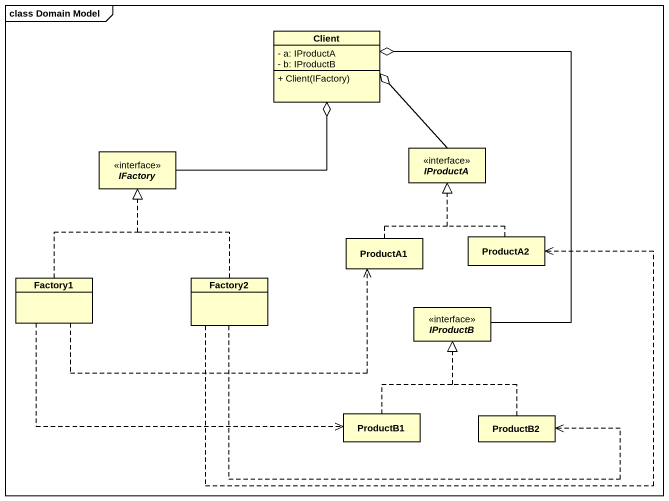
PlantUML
@startuml
mainframe class Domain Model
hide circle
hide empty members
skinparam classAttributeIconSize 0
class Client {
  - a: IProductA
  - b: IProductB
  + Client(IFactory)
}
interface IFactory
interface IProductA
class ProductA2
class ProductA1
class Factory1
class Factory2
interface IProductB
class ProductB1
class ProductB2
IFactory -right-o Client
IProductA -up-o Client
ProductA2 .up.|> IProductA
ProductA1 .up.|> IProductA
Factory1 .up.|> IFactory
Factory1 .right.> ProductA1
Factory1 .right.> ProductB1
Factory2 .up.|> IFactory
Factory2 .right.> ProductA2
Factory2 .right.> ProductB2
IProductB -up-o Client
ProductB1 .up.|> IProductB
ProductB2 .up.|> IProductB
@enduml
